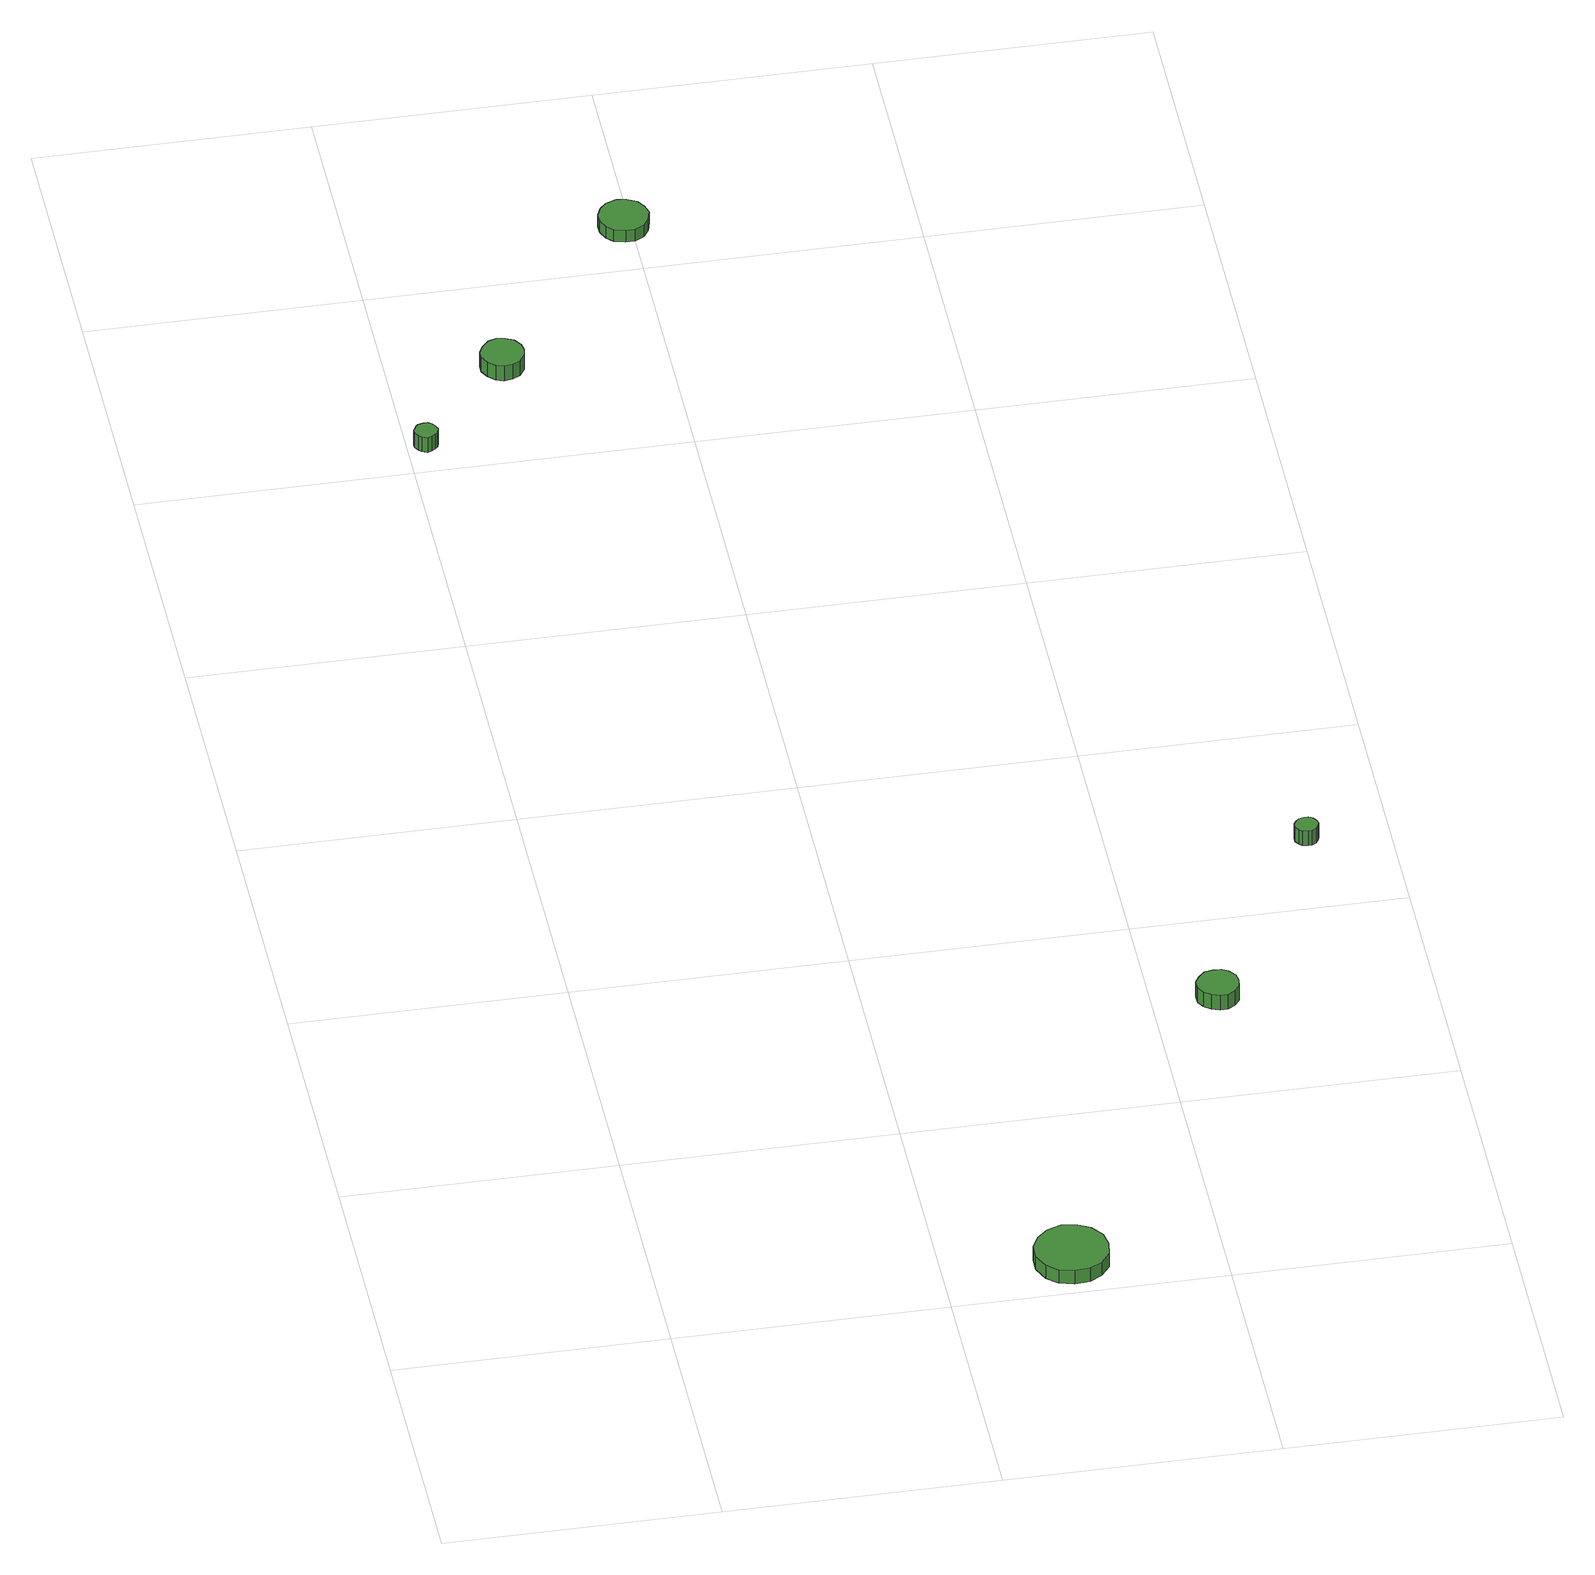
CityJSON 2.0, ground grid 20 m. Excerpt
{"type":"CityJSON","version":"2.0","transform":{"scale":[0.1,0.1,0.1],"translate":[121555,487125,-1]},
"CityObjects":{
"tree1":{"type":"SolitaryVegetationObject","attributes":{"function":"something"},"geometry":[{"type":"MultiSurface","lod":"1","boundaries":[[[0,1,2,3,4,5,6,7,8,9,10,11,12,13,14]],[[15,16,17,18,19,20,21,22,23,24,25,26,27,28,29]],[[0,29,28,1]],[[1,28,27,2]],[[2,27,26,3]],[[3,26,25,4]],[[4,25,24,5]],[[5,24,23,6]],[[6,23,22,7]],[[7,22,21,8]],[[8,21,20,9]],[[9,20,19,10]],[[10,19,18,11]],[[11,18,17,12]],[[12,17,16,13]],[[13,16,15,14]],[[14,15,29,0]]]}]},
"tree2":{"type":"SolitaryVegetationObject","attributes":{"function":"something"},"geometry":[{"type":"MultiSurface","lod":"1","boundaries":[[[30,31,32,33,34,35,36,37,38,39,40,41,42,43,44]],[[45,46,47,48,49,50,51,52,53,54,55,56,57,58,59]],[[30,59,58,31]],[[31,58,57,32]],[[32,57,56,33]],[[33,56,55,34]],[[34,55,54,35]],[[35,54,53,36]],[[36,53,52,37]],[[37,52,51,38]],[[38,51,50,39]],[[39,50,49,40]],[[40,49,48,41]],[[41,48,47,42]],[[42,47,46,43]],[[43,46,45,44]],[[44,45,59,30]]]}]},
"tree3":{"type":"SolitaryVegetationObject","attributes":{"function":"something"},"geometry":[{"type":"MultiSurface","lod":"1","boundaries":[[[60,61,62,63,64,65,66,67,68,69,70,71,72,73,74]],[[75,76,77,78,79,80,81,82,83,84,85,86,87,88,89]],[[60,89,88,61]],[[61,88,87,62]],[[62,87,86,63]],[[63,86,85,64]],[[64,85,84,65]],[[65,84,83,66]],[[66,83,82,67]],[[67,82,81,68]],[[68,81,80,69]],[[69,80,79,70]],[[70,79,78,71]],[[71,78,77,72]],[[72,77,76,73]],[[73,76,75,74]],[[74,75,89,60]]]}]},
"tree4":{"type":"SolitaryVegetationObject","attributes":{"function":"something"},"geometry":[{"type":"MultiSurface","lod":"1","boundaries":[[[90,91,92,93,94,95,96,97,98,99,100,101,102,103,104]],[[105,106,107,108,109,110,111,112,113,114,115,116,117,118,119]],[[90,119,118,91]],[[91,118,117,92]],[[92,117,116,93]],[[93,116,115,94]],[[94,115,114,95]],[[95,114,113,96]],[[96,113,112,97]],[[97,112,111,98]],[[98,111,110,99]],[[99,110,109,100]],[[100,109,108,101]],[[101,108,107,102]],[[102,107,106,103]],[[103,106,105,104]],[[104,105,119,90]]]}]},
"tree5":{"type":"SolitaryVegetationObject","attributes":{"function":"something"},"geometry":[{"type":"MultiSurface","lod":"1","boundaries":[[[120,121,122,123,124,125,126,127,128,129,130,131,132,133,134]],[[135,136,137,138,139,140,141,142,143,144,145,146,147,148,149]],[[120,149,148,121]],[[121,148,147,122]],[[122,147,146,123]],[[123,146,145,124]],[[124,145,144,125]],[[125,144,143,126]],[[126,143,142,127]],[[127,142,141,128]],[[128,141,140,129]],[[129,140,139,130]],[[130,139,138,131]],[[131,138,137,132]],[[132,137,136,133]],[[133,136,135,134]],[[134,135,149,120]]]}]},
"tree6":{"type":"SolitaryVegetationObject","attributes":{"function":"something"},"geometry":[{"type":"MultiSurface","lod":"1","boundaries":[[[150,151,152,153,154,155,156,157,158,159,160,161,162,163,164]],[[165,166,167,168,169,170,171,172,173,174,175,176,177,178,179]],[[150,179,178,151]],[[151,178,177,152]],[[152,177,176,153]],[[153,176,175,154]],[[154,175,174,155]],[[155,174,173,156]],[[156,173,172,157]],[[157,172,171,158]],[[158,171,170,159]],[[159,170,169,160]],[[160,169,168,161]],[[161,168,167,162]],[[162,167,166,163]],[[163,166,165,164]],[[164,165,179,150]]]}]}
},
"vertices":[
[319,36,18],[317,47,18],[310,56,18],[301,61,18],[290,63,18],[279,59,18],[271,52,18],[266,42,18],[266,31,18],[271,20,18],[279,13,18],[290,10,18],[301,11,18],[310,16,18],[317,25,18],[317,25,6],[310,16,6],[301,11,6],[290,10,6],[279,13,6],[271,20,6],[266,31,6],[266,42,6],[271,52,6],[279,59,6],[290,63,6],[301,61,6],[310,56,6],[317,47,6],[319,36,6],
[21,1023,25],[20,1026,25],[18,1029,25],[15,1031,25],[12,1031,25],[8,1030,25],[6,1028,25],[4,1024,25],[4,1021,25],[6,1018,25],[8,1016,25],[12,1014,25],[15,1015,25],[18,1017,25],[20,1019,25],[20,1019,12],[18,1017,12],[15,1015,12],[12,1014,12],[8,1016,12],[6,1018,12],[4,1021,12],[4,1024,12],[6,1028,12],[8,1030,12],[12,1031,12],[15,1031,12],[18,1029,12],[20,1026,12],[21,1023,12],
[98,1108,19],[97,1114,19],[93,1120,19],[87,1123,19],[81,1124,19],[75,1122,19],[70,1117,19],[67,1111,19],[67,1105,19],[70,1099,19],[75,1094,19],[81,1092,19],[87,1093,19],[93,1096,19],[97,1102,19],[97,1102,6],[93,1096,6],[87,1093,6],[81,1092,6],[75,1094,6],[70,1099,6],[67,1105,6],[67,1111,6],[70,1117,6],[75,1122,6],[81,1124,6],[87,1123,6],[93,1120,6],[97,1114,6],[98,1108,6],
[461,307,24],[460,313,24],[456,318,24],[451,321,24],[445,321,24],[439,320,24],[434,315,24],[431,310,24],[431,303,24],[434,298,24],[439,294,24],[445,292,24],[451,292,24],[456,295,24],[460,300,24],[460,300,11],[456,295,11],[451,292,11],[445,292,11],[439,294,11],[434,298,11],[431,303,11],[431,310,11],[434,315,11],[439,320,11],[445,321,11],[451,321,11],[456,318,11],[460,313,11],[461,307,11],
[213,1250,16],[211,1257,16],[207,1263,16],[200,1267,16],[193,1268,16],[185,1265,16],[180,1260,16],[177,1253,16],[177,1246,16],[180,1239,16],[185,1234,16],[193,1232,16],[200,1232,16],[207,1236,16],[211,1242,16],[211,1242,6],[207,1236,6],[200,1232,6],[193,1232,6],[185,1234,6],[180,1239,6],[177,1246,6],[177,1253,6],[180,1260,6],[185,1265,6],[193,1268,6],[200,1267,6],[207,1263,6],[211,1257,6],[213,1250,6],
[547,465,30],[546,468,30],[544,471,30],[541,473,30],[538,473,30],[534,472,30],[532,470,30],[530,467,30],[530,463,30],[532,460,30],[534,458,30],[538,457,30],[541,457,30],[544,459,30],[546,462,30],[546,462,17],[544,459,17],[541,457,17],[538,457,17],[534,458,17],[532,460,17],[530,463,17],[530,467,17],[532,470,17],[534,472,17],[538,473,17],[541,473,17],[544,471,17],[546,468,17],[547,465,17]
]}
